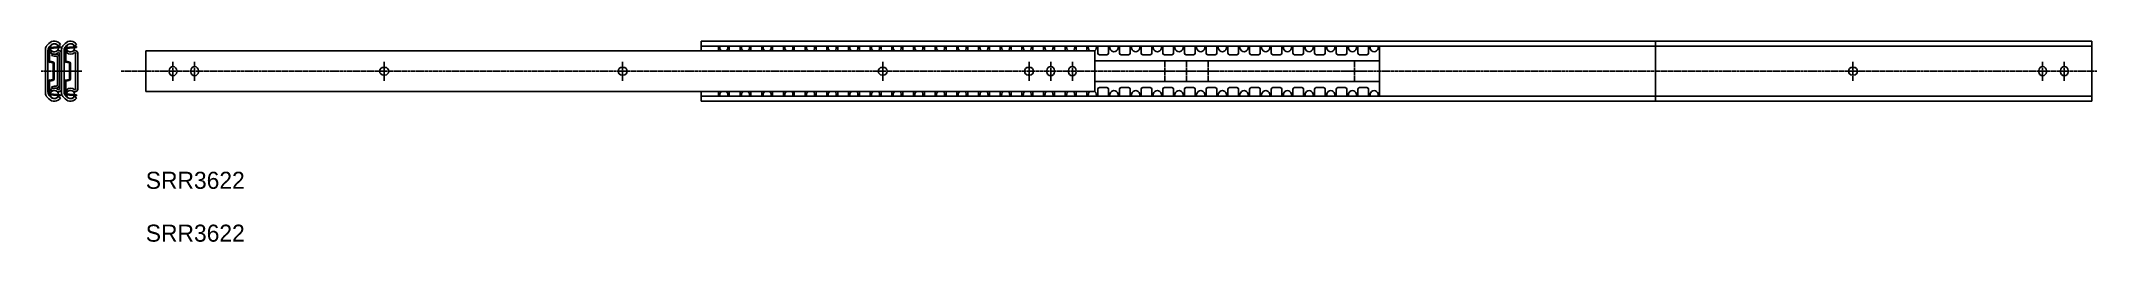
# Model space of a CAD drawing. Extents: x -51 to 1153, y 10 to 128.
import ezdxf

# ---------------------------------------------------------------- set-up
doc = ezdxf.new("R2010")
doc.units = 0
doc.linetypes.add('CENTER', pattern=[2, 1.25, -0.25, 0.25, -0.25])
doc.layers.get('0').update_dxf_attribs({"linetype": 'CONTINUOUS'})
doc.layers.add('CENTER', color=1, linetype='CENTER')

msp = doc.modelspace()

# ---------------------------------------------------------------- linework, layer by layer
at = {"color": 7, "linetype": 'CONTINUOUS'}
for p, q in [((-48.8, 110), (-48.8, 123)), ((-48.8, 110), (-48.8, 123)), ((-48.1, 124.9), (-46.8, 126.3)), ((-47.3, 110), (-47.3, 122.4)), ((-47, 116.1), (-47, 122.9)), ((-46.6, 124.3), (-45.7, 125.2)), ((-46.4, 116.1), (-46.4, 122.9)), ((-46.1, 123.9), (-40.1, 124.5)), ((-46.1, 123.3), (-40, 123.9)), ((-46, 120.9), (-45.1, 121.8)), ((-41.3, 124.8), (-40, 125.7)), ((-40, 124.5), (-40, 123.9)), ((-39.3, 110), (-39.3, 123)), ((-39.3, 110), (-39.3, 123)), ((-38.6, 124.9), (-37.3, 126.3)), ((-37.8, 110), (-37.8, 122.4)), ((-37.5, 116.1), (-37.5, 122.9)), ((-37.1, 124.3), (-36.2, 125.2)), ((-36.9, 116.1), (-36.9, 122.9)), ((-36.6, 123.9), (-30.6, 124.5)), ((-36.6, 123.3), (-30.5, 123.9)), ((-36.5, 120.9), (-35.6, 121.8)), ((-31.8, 124.8), (-30.5, 125.7)), ((-30.5, 124.5), (-30.5, 123.9)), ((10, 122), (566, 122)), ((10, 98), (10, 122)), ((335.5, 127.6), (894.5, 127.6)), ((335.5, 122), (335.5, 127.6)), ((335.5, 124.6), (345.5, 124.6)), ((345.5, 124.6), (732.9, 124.6)), ((345.5, 124.6), (345.5, 122)), ((351.9, 122), (351.9, 124.6)), ((358.2, 122), (358.2, 124.6)), ((364.6, 122), (364.6, 124.6)), ((370.9, 122), (370.9, 124.6)), ((377.3, 122), (377.3, 124.6)), ((383.6, 122), (383.6, 124.6)), ((390, 122), (390, 124.6)), ((396.3, 122), (396.3, 124.6)), ((402.7, 122), (402.7, 124.6)), ((409, 122), (409, 124.6)), ((415.4, 122), (415.4, 124.6)), ((421.7, 122), (421.7, 124.6)), ((428.1, 122), (428.1, 124.6)), ((434.4, 122), (434.4, 124.6)), ((440.8, 122), (440.8, 124.6)), ((447.1, 122), (447.1, 124.6)), ((453.5, 122), (453.5, 124.6)), ((459.8, 122), (459.8, 124.6)), ((466.2, 122), (466.2, 124.6)), ((472.5, 122), (472.5, 124.6)), ((478.9, 122), (478.9, 124.6)), ((485.2, 122), (485.2, 124.6)), ((491.6, 122), (491.6, 124.6)), ((497.9, 122), (497.9, 124.6)), ((504.3, 122), (504.3, 124.6)), ((510.6, 122), (510.6, 124.6)), ((517, 122), (517, 124.6)), ((523.3, 122), (523.3, 124.6)), ((529.7, 122), (529.7, 124.6)), ((536, 122), (536, 124.6)), ((542.4, 122), (542.4, 124.6)), ((548.7, 122), (548.7, 124.6)), ((555.1, 122), (555.1, 124.6)), ((561.4, 122), (561.4, 124.6)), ((566, 122), (566, 98)), ((567.8, 120.6), (567.8, 124.6)), ((574.1, 120.6), (574.1, 124.6)), ((580.5, 120.6), (580.5, 124.6)), ((586.8, 120.6), (586.8, 124.6)), ((593.2, 120.6), (593.2, 124.6)), ((599.5, 120.6), (599.5, 124.6)), ((605.9, 120.6), (605.9, 124.6)), ((612.2, 120.6), (612.2, 124.6)), ((618.6, 120.6), (618.6, 124.6)), ((624.9, 120.6), (624.9, 124.6)), ((631.3, 120.6), (631.3, 124.6)), ((637.6, 120.6), (637.6, 124.6)), ((644, 120.6), (644, 124.6)), ((650.3, 120.6), (650.3, 124.6)), ((656.7, 120.6), (656.7, 124.6)), ((663, 120.6), (663, 124.6)), ((669.4, 120.6), (669.4, 124.6)), ((675.7, 120.6), (675.7, 124.6)), ((682.1, 120.6), (682.1, 124.6)), ((688.4, 120.6), (688.4, 124.6)), ((694.8, 120.6), (694.8, 124.6)), ((701.1, 120.6), (701.1, 124.6)), ((707.5, 120.6), (707.5, 124.6)), ((713.8, 120.6), (713.8, 124.6)), ((720.2, 120.6), (720.2, 124.6)), ((726.5, 120.6), (726.5, 124.6)), ((732.9, 124.6), (732.9, 95.4)), ((732.9, 124.6), (894.5, 124.6)), ((894.5, 127.6), (894.5, 92.4)), ((894.5, 127.6), (1150.2, 127.6)), ((1150.2, 124.6), (894.5, 124.6)), ((1150.2, 127.6), (1150.2, 92.4)), ((-48.8, 110), (-48.8, 97)), ((-48.8, 110), (-48.8, 97)), ((-47.3, 110), (-47.3, 97.6)), ((-46.2, 115.2), (-44.6, 114.9)), ((-46.1, 115.8), (-44.5, 115.5)), ((-45.2, 119.2), (-44.5, 120.2)), ((-44.2, 110), (-44.2, 114.5)), ((-44.2, 110), (-44.2, 105.5)), ((-43.6, 118.8), (-42.5, 118.8)), ((-43.6, 110), (-43.6, 114.5)), ((-43.6, 110), (-43.6, 105.5)), ((-43.5, 120), (-42.4, 120)), ((-41.8, 110), (-41.8, 118.1)), ((-41.8, 110), (-41.8, 101.9)), ((-40.6, 110), (-40.6, 120.2)), ((-40.6, 110), (-40.6, 120.2)), ((-40.6, 113.7), (-40.6, 118.1)), ((-40.6, 110), (-40.6, 113.7)), ((-40.6, 110), (-40.6, 99.8)), ((-40.6, 110), (-40.6, 99.8)), ((-40.6, 110), (-40.6, 106.3)), ((-39.3, 110), (-39.3, 120.2)), ((-39.3, 110), (-39.3, 120.2)), ((-39.3, 110), (-39.3, 120.2)), ((-39.3, 110), (-39.3, 97)), ((-39.3, 110), (-39.3, 97)), ((-39.3, 110), (-39.3, 99.8)), ((-39.3, 110), (-39.3, 99.8)), ((-39.3, 110), (-39.3, 99.8)), ((-37.8, 110), (-37.8, 97.6)), ((-36.7, 115.2), (-35.1, 114.9)), ((-36.6, 115.8), (-35, 115.5)), ((-34.7, 110), (-34.7, 114.5)), ((-34.7, 110), (-34.7, 105.5)), ((-34.1, 110), (-34.1, 114.5)), ((-34.1, 110), (-34.1, 105.5)), ((-31.1, 110), (-31.1, 120.2)), ((-31.1, 110), (-31.1, 120.2)), ((-31.1, 113.7), (-31.1, 118.1)), ((-31.1, 110), (-31.1, 113.7)), ((-31.1, 110), (-31.1, 99.8)), ((-31.1, 110), (-31.1, 99.8)), ((-31.1, 110), (-31.1, 106.3)), ((-29.8, 110), (-29.8, 120.2)), ((-29.8, 110), (-29.8, 99.8)), ((150.1, 112.2), (149.3, 112.2)), ((289.8, 112.2), (289, 112.2)), ((442.2, 112.2), (441.4, 112.2)), ((527.9, 112.2), (527.1, 112.2)), ((732.9, 116), (566, 116)), ((570.9, 119.6), (568.8, 119.6)), ((570.9, 119.6), (573.1, 119.6)), ((583.6, 119.6), (581.5, 119.6)), ((583.6, 119.6), (585.8, 119.6)), ((596.3, 119.6), (594.2, 119.6)), ((596.3, 119.6), (598.5, 119.6)), ((609, 119.6), (606.9, 119.6)), ((609, 119.6), (611.2, 119.6)), ((621.7, 119.6), (619.6, 119.6)), ((621.7, 119.6), (623.9, 119.6)), ((634.4, 119.6), (632.3, 119.6)), ((634.4, 119.6), (636.6, 119.6)), ((647.1, 119.6), (645, 119.6)), ((647.1, 119.6), (649.3, 119.6)), ((659.8, 119.6), (657.7, 119.6)), ((659.8, 119.6), (662, 119.6)), ((672.5, 119.6), (670.4, 119.6)), ((672.5, 119.6), (674.7, 119.6)), ((685.2, 119.6), (683.1, 119.6)), ((685.2, 119.6), (687.4, 119.6)), ((697.9, 119.6), (695.8, 119.6)), ((697.9, 119.6), (700.1, 119.6)), ((710.6, 119.6), (708.5, 119.6)), ((710.6, 119.6), (712.8, 119.6)), ((723.3, 119.6), (721.2, 119.6)), ((725.5, 119.6), (723.3, 119.6)), ((1010.7, 112.2), (1009.9, 112.2)), ((-47, 103.9), (-47, 97.1)), ((-46.4, 103.9), (-46.4, 97.1)), ((-46.2, 104.8), (-44.6, 105.1)), ((-46.1, 104.2), (-44.5, 104.5)), ((-46.1, 96.7), (-40, 96.1)), ((-46, 99.1), (-45.1, 98.2)), ((-45.2, 100.8), (-44.5, 99.8)), ((-43.6, 101.2), (-42.5, 101.2)), ((-43.5, 100), (-42.4, 100)), ((-40.6, 106.3), (-40.6, 101.9)), ((-37.5, 103.9), (-37.5, 97.1)), ((-36.9, 103.9), (-36.9, 97.1)), ((-36.7, 104.8), (-35.1, 105.1)), ((-36.6, 104.2), (-35, 104.5)), ((-36.6, 96.7), (-30.5, 96.1)), ((-36.5, 99.1), (-35.6, 98.2)), ((-31.1, 106.3), (-31.1, 101.9)), ((566, 98), (10, 98)), ((149.3, 107.8), (150.1, 107.8)), ((289, 107.8), (289.8, 107.8)), ((335.5, 92.4), (335.5, 98)), ((345.5, 98), (345.5, 95.4)), ((351.9, 98), (351.9, 95.4)), ((358.2, 98), (358.2, 95.4)), ((364.6, 98), (364.6, 95.4)), ((370.9, 98), (370.9, 95.4)), ((377.3, 98), (377.3, 95.4)), ((383.6, 98), (383.6, 95.4)), ((390, 98), (390, 95.4)), ((396.3, 98), (396.3, 95.4)), ((402.7, 98), (402.7, 95.4)), ((409, 98), (409, 95.4)), ((415.4, 98), (415.4, 95.4)), ((421.7, 98), (421.7, 95.4)), ((428.1, 98), (428.1, 95.4)), ((434.4, 98), (434.4, 95.4)), ((440.8, 98), (440.8, 95.4)), ((441.4, 107.8), (442.2, 107.8)), ((447.1, 98), (447.1, 95.4)), ((453.5, 98), (453.5, 95.4)), ((459.8, 98), (459.8, 95.4)), ((466.2, 98), (466.2, 95.4)), ((472.5, 98), (472.5, 95.4)), ((478.9, 98), (478.9, 95.4)), ((485.2, 98), (485.2, 95.4)), ((491.6, 98), (491.6, 95.4)), ((497.9, 98), (497.9, 95.4)), ((504.3, 98), (504.3, 95.4)), ((510.6, 98), (510.6, 95.4)), ((517, 98), (517, 95.4)), ((523.3, 98), (523.3, 95.4)), ((527.1, 107.8), (527.9, 107.8)), ((529.7, 98), (529.7, 95.4)), ((536, 98), (536, 95.4)), ((542.4, 98), (542.4, 95.4)), ((548.7, 98), (548.7, 95.4)), ((555.1, 98), (555.1, 95.4)), ((561.4, 98), (561.4, 95.4)), ((732.9, 104), (566, 104)), ((567.8, 99.4), (567.8, 95.4)), ((568.8, 100.4), (570.9, 100.4)), ((573.1, 100.4), (570.9, 100.4)), ((574.1, 99.4), (574.1, 95.4)), ((580.5, 99.4), (580.5, 95.4)), ((581.5, 100.4), (583.6, 100.4)), ((585.8, 100.4), (583.6, 100.4)), ((586.8, 99.4), (586.8, 95.4)), ((593.2, 99.4), (593.2, 95.4)), ((594.2, 100.4), (596.3, 100.4)), ((598.5, 100.4), (596.3, 100.4)), ((599.5, 99.4), (599.5, 95.4)), ((605.9, 99.4), (605.9, 95.4)), ((606.9, 100.4), (609, 100.4)), ((611.2, 100.4), (609, 100.4)), ((612.2, 99.4), (612.2, 95.4)), ((618.6, 99.4), (618.6, 95.4)), ((619.6, 100.4), (621.7, 100.4)), ((623.9, 100.4), (621.7, 100.4)), ((624.9, 99.4), (624.9, 95.4)), ((631.3, 99.4), (631.3, 95.4)), ((632.3, 100.4), (634.4, 100.4)), ((636.6, 100.4), (634.4, 100.4)), ((637.6, 99.4), (637.6, 95.4)), ((644, 99.4), (644, 95.4)), ((645, 100.4), (647.1, 100.4)), ((649.3, 100.4), (647.1, 100.4)), ((650.3, 99.4), (650.3, 95.4)), ((656.7, 99.4), (656.7, 95.4)), ((657.7, 100.4), (659.8, 100.4)), ((662, 100.4), (659.8, 100.4)), ((663, 99.4), (663, 95.4)), ((669.4, 99.4), (669.4, 95.4)), ((670.4, 100.4), (672.5, 100.4)), ((674.7, 100.4), (672.5, 100.4)), ((675.7, 99.4), (675.7, 95.4)), ((682.1, 99.4), (682.1, 95.4)), ((683.1, 100.4), (685.2, 100.4)), ((687.4, 100.4), (685.2, 100.4)), ((688.4, 99.4), (688.4, 95.4)), ((694.8, 99.4), (694.8, 95.4)), ((695.8, 100.4), (697.9, 100.4)), ((700.1, 100.4), (697.9, 100.4)), ((701.1, 99.4), (701.1, 95.4)), ((707.5, 99.4), (707.5, 95.4)), ((708.5, 100.4), (710.6, 100.4)), ((712.8, 100.4), (710.6, 100.4)), ((713.8, 99.4), (713.8, 95.4)), ((720.2, 99.4), (720.2, 95.4)), ((721.2, 100.4), (723.3, 100.4)), ((723.3, 100.4), (725.5, 100.4)), ((726.5, 99.4), (726.5, 95.4)), ((-48.1, 95.1), (-46.8, 93.7)), ((-46.6, 95.7), (-45.7, 94.8)), ((-46.1, 96.1), (-40.1, 95.5)), ((-41.3, 95.2), (-40, 94.3)), ((-40, 95.5), (-40, 96.1)), ((-38.6, 95.1), (-37.3, 93.7)), ((-37.1, 95.7), (-36.2, 94.8)), ((-36.6, 96.1), (-30.6, 95.5)), ((-31.8, 95.2), (-30.5, 94.3)), ((-30.5, 95.5), (-30.5, 96.1)), ((335.5, 95.4), (345.5, 95.4)), ((894.5, 92.4), (335.5, 92.4)), ((345.5, 95.4), (732.9, 95.4)), ((732.9, 95.4), (894.5, 95.4)), ((894.5, 95.4), (1150.2, 95.4)), ((1150.2, 92.4), (894.5, 92.4))]:
    msp.add_line(p, q, dxfattribs=at)
for centre in [(-43.6, 123.7), (-34.1, 123.7), (-43.6, 96.3), (-34.1, 96.3)]:
    msp.add_circle(centre, 2.38, dxfattribs=at)
for centre, radius, start, end in [((-46, 123), 2.79, 137.2011, 179.9998), ((-44.5, 122.4), 2.79, 137.1971, 180.0034), ((-46, 122.9), 1, 95.3513, 179.9995), ((-43.6, 123.3), 4.32, 33.0728, 137.199), ((-46, 122.9), 0.4, 95.3581, 179.9987), ((-43.6, 123.7), 3.68, 229.5011, 310.9179), ((-43.6, 123.3), 2.8, 31.6508, 137.2018), ((-43.6, 123.7), 2.41, 233.9298, 319.4914), ((-41.3, 120.2), 2, 0, 104.1126), ((-41.3, 120.2), 0.73, 0.0093, 82.8914), ((-36.5, 123), 2.79, 137.2012, 179.9998), ((-35, 122.4), 2.79, 137.1964, 180.0047), ((-36.5, 122.9), 1, 95.3513, 179.9995), ((-34.1, 123.3), 4.32, 33.0721, 137.1988), ((-36.5, 122.9), 0.4, 95.3574, 179.9987), ((-34.1, 123.7), 3.68, 229.5022, 310.9179), ((-34.1, 123.3), 2.8, 31.6497, 137.2015), ((-34.1, 123.7), 2.41, 233.9299, 319.4979), ((-31.8, 120.2), 2, 0, 104.1079), ((-31.8, 120.2), 0.73, 0.0148, 82.8959), ((348.7, 123.8), 2.38, 159.0752, 229.1393), ((348.7, 123.8), 2.38, 310.8607, 20.9248), ((361.4, 123.8), 2.38, 159.0752, 229.1393), ((361.4, 123.8), 2.38, 310.8607, 20.9248), ((374.1, 123.8), 2.38, 159.0752, 229.1393), ((374.1, 123.8), 2.38, 310.8607, 20.9248), ((386.8, 123.8), 2.38, 159.0752, 229.1393), ((386.8, 123.8), 2.38, 310.8607, 20.9248), ((399.5, 123.8), 2.38, 159.0752, 229.1393), ((399.5, 123.8), 2.38, 310.8607, 20.9248), ((412.2, 123.8), 2.38, 159.0752, 229.1393), ((412.2, 123.8), 2.38, 310.8607, 20.9248), ((424.9, 123.8), 2.38, 159.0752, 229.1393), ((424.9, 123.8), 2.38, 310.8607, 20.9248), ((437.6, 123.8), 2.38, 159.0752, 229.1393), ((437.6, 123.8), 2.38, 310.8607, 20.9248), ((450.3, 123.8), 2.38, 159.0752, 229.1393), ((450.3, 123.8), 2.38, 310.8607, 20.9248), ((463, 123.8), 2.38, 159.0752, 229.1393), ((463, 123.8), 2.38, 310.8607, 20.9248), ((475.7, 123.8), 2.38, 159.0752, 229.1393), ((475.7, 123.8), 2.38, 310.8607, 20.9248), ((488.4, 123.8), 2.38, 159.0752, 229.1393), ((488.4, 123.8), 2.38, 310.8607, 20.9248), ((501.1, 123.8), 2.38, 159.0752, 229.1393), ((501.1, 123.8), 2.38, 310.8607, 20.9248), ((513.8, 123.8), 2.38, 159.0752, 229.1393), ((513.8, 123.8), 2.38, 310.8607, 20.9248), ((526.5, 123.8), 2.38, 159.0752, 229.1393), ((526.5, 123.8), 2.38, 310.8607, 20.9248), ((539.2, 123.8), 2.38, 159.0752, 229.1393), ((539.2, 123.8), 2.38, 310.8607, 20.9248), ((551.9, 123.8), 2.38, 159.0752, 229.1393), ((551.9, 123.8), 2.38, 310.8607, 20.9248), ((564.6, 123.8), 2.38, 159.0752, 229.1393), ((564.6, 123.8), 2.38, 310.8607, 20.9248), ((568.8, 120.6), 1, 180, 270), ((573.1, 120.6), 1, 270, 0), ((577.3, 123.8), 2.38, 159.0752, 20.9248), ((581.5, 120.6), 1, 180, 270), ((585.8, 120.6), 1, 270, 0), ((590, 123.8), 2.38, 159.0752, 20.9248), ((594.2, 120.6), 1, 180, 270), ((598.5, 120.6), 1, 270, 0), ((602.7, 123.8), 2.38, 159.0752, 20.9248), ((606.9, 120.6), 1, 180, 270), ((611.2, 120.6), 1, 270, 0), ((615.4, 123.8), 2.38, 159.0752, 20.9248), ((619.6, 120.6), 1, 180, 270), ((623.9, 120.6), 1, 270, 0), ((628.1, 123.8), 2.38, 159.0752, 20.9248), ((632.3, 120.6), 1, 180, 270), ((636.6, 120.6), 1, 270, 0), ((640.8, 123.8), 2.38, 159.0752, 20.9248), ((645, 120.6), 1, 180, 270), ((649.3, 120.6), 1, 270, 0), ((653.5, 123.8), 2.38, 159.0752, 20.9248), ((657.7, 120.6), 1, 180, 270), ((662, 120.6), 1, 270, 0), ((666.2, 123.8), 2.38, 159.0752, 20.9248), ((670.4, 120.6), 1, 180, 270), ((674.7, 120.6), 1, 270, 0), ((678.9, 123.8), 2.38, 159.0752, 20.9248), ((683.1, 120.6), 1, 180, 270), ((687.4, 120.6), 1, 270, 0), ((691.6, 123.8), 2.38, 159.0752, 20.9248), ((695.8, 120.6), 1, 180, 270), ((700.1, 120.6), 1, 270, 0), ((704.3, 123.8), 2.38, 159.0752, 20.9248), ((708.5, 120.6), 1, 180, 270), ((712.8, 120.6), 1, 270, 0), ((717, 123.8), 2.38, 159.0752, 20.9248), ((721.2, 120.6), 1, 180, 270), ((725.5, 120.6), 1, 270, 0), ((729.7, 123.8), 2.38, 159.0752, 20.9248), ((-46, 116.1), 1, 180, 261.8742), ((-46, 116.1), 0.4, 179.9987, 261.8919), ((-43.4, 123.7), 4.9, 249.0227, 267.7341), ((-44.6, 114.5), 0.4, 0.0013, 81.8926), ((-43.4, 123.7), 3.7, 252.1337, 267.7341), ((-44.6, 114.5), 1, 0, 81.8735), ((-42.5, 118.1), 0.7, 359.9842, 87.7396), ((-42.5, 118.1), 1.9, 0, 87.7343), ((-36.5, 116.1), 1, 180, 261.874), ((-36.5, 116.1), 0.4, 179.9987, 261.8926), ((-35.1, 114.5), 0.4, 0.0013, 81.893), ((-35.1, 114.5), 1, 0, 81.8732), ((25.9, 110.4), 2.25, 0, 180), ((25.9, 109.6), 2.25, 180, 0), ((38.6, 110.4), 2.25, 0, 180), ((38.6, 109.6), 2.25, 180, 0), ((149.3, 110), 2.25, 90, 270), ((150.1, 110), 2.25, 270, 90), ((289, 110), 2.25, 90, 270), ((289.8, 110), 2.25, 270, 90), ((441.4, 110), 2.25, 90, 270), ((442.2, 110), 2.25, 270, 90), ((527.1, 110), 2.25, 90, 270), ((527.9, 110), 2.25, 270, 90), ((540.2, 110.4), 2.25, 0, 180), ((540.2, 109.6), 2.25, 180, 0), ((552.9, 110.4), 2.25, 0, 180), ((552.9, 109.6), 2.25, 180, 0), ((1009.9, 110), 2.25, 90, 270), ((1010.7, 110), 2.25, 270, 90), ((1121.4, 110.4), 2.25, 0, 180), ((1121.4, 109.6), 2.25, 180, 0), ((1134.1, 110.4), 2.25, 0, 180), ((1134.1, 109.6), 2.25, 180, 0), ((-46, 97), 2.79, 180, 222.8005), ((-44.5, 97.6), 2.79, 180, 222.8007), ((-46, 103.9), 1, 98.1263, 179.9995), ((-46, 97.1), 1, 180, 264.6492), ((-46, 103.9), 0.4, 98.1049, 179.9987), ((-46, 97.1), 0.4, 179.9987, 264.6404), ((-43.6, 96.3), 3.68, 49.0811, 130.4993), ((-43.4, 96.3), 4.9, 92.2659, 110.9768), ((-43.6, 96.3), 2.41, 40.5068, 126.0686), ((-44.6, 105.5), 0.4, 278.1056, 0.0013), ((-44.6, 105.5), 1, 278.1265, 0.0005), ((-43.4, 96.3), 3.7, 92.2659, 107.8664), ((-42.5, 101.9), 0.7, 272.2681, 359.9995), ((-42.5, 101.9), 1.9, 272.2682, 0.0003), ((-41.3, 99.8), 2, 255.8877, 0.0003), ((-41.3, 99.8), 0.73, 277.1137, 359.9886), ((-36.5, 97), 2.79, 180, 222.8005), ((-35, 97.6), 2.79, 180, 222.8006), ((-36.5, 103.9), 1, 98.126, 179.9995), ((-36.5, 97.1), 1, 180, 264.6491), ((-36.5, 103.9), 0.4, 98.1052, 179.9987), ((-36.5, 97.1), 0.4, 179.9987, 264.6401), ((-34.1, 96.3), 3.68, 49.0811, 130.4979), ((-34.1, 96.3), 2.41, 40.5045, 126.0686), ((-35.1, 105.5), 0.4, 278.1054, 0.0013), ((-35.1, 105.5), 1, 278.1263, 0.0005), ((-31.8, 99.8), 2, 255.8897, 0.0003), ((-31.8, 99.8), 0.73, 277.1083, 0.0007), ((348.7, 96.2), 2.38, 130.8607, 200.9248), ((348.7, 96.2), 2.38, 339.0752, 49.1393), ((361.4, 96.2), 2.38, 130.8607, 200.9248), ((361.4, 96.2), 2.38, 339.0752, 49.1393), ((374.1, 96.2), 2.38, 130.8607, 200.9248), ((374.1, 96.2), 2.38, 339.0752, 49.1393), ((386.8, 96.2), 2.38, 130.8607, 200.9248), ((386.8, 96.2), 2.38, 339.0752, 49.1393), ((399.5, 96.2), 2.38, 130.8607, 200.9248), ((399.5, 96.2), 2.38, 339.0752, 49.1393), ((412.2, 96.2), 2.38, 130.8607, 200.9248), ((412.2, 96.2), 2.38, 339.0752, 49.1393), ((424.9, 96.2), 2.38, 130.8607, 200.9248), ((424.9, 96.2), 2.38, 339.0752, 49.1393), ((437.6, 96.2), 2.38, 130.8607, 200.9248), ((437.6, 96.2), 2.38, 339.0752, 49.1393), ((450.3, 96.2), 2.38, 130.8607, 200.9248), ((450.3, 96.2), 2.38, 339.0752, 49.1393), ((463, 96.2), 2.38, 130.8607, 200.9248), ((463, 96.2), 2.38, 339.0752, 49.1393), ((475.7, 96.2), 2.38, 130.8607, 200.9248), ((475.7, 96.2), 2.38, 339.0752, 49.1393), ((488.4, 96.2), 2.38, 130.8607, 200.9248), ((488.4, 96.2), 2.38, 339.0752, 49.1393), ((501.1, 96.2), 2.38, 130.8607, 200.9248), ((501.1, 96.2), 2.38, 339.0752, 49.1393), ((513.8, 96.2), 2.38, 130.8607, 200.9248), ((513.8, 96.2), 2.38, 339.0752, 49.1393), ((526.5, 96.2), 2.38, 130.8607, 200.9248), ((526.5, 96.2), 2.38, 339.0752, 49.1393), ((539.2, 96.2), 2.38, 130.8607, 200.9248), ((539.2, 96.2), 2.38, 339.0752, 49.1393), ((551.9, 96.2), 2.38, 130.8607, 200.9248), ((551.9, 96.2), 2.38, 339.0752, 49.1393), ((564.6, 96.2), 2.38, 130.8607, 200.9248), ((564.6, 96.2), 2.38, 339.0752, 49.1393), ((568.8, 99.4), 1, 90, 180), ((573.1, 99.4), 1, 0, 90), ((577.3, 96.2), 2.38, 339.0752, 200.9248), ((581.5, 99.4), 1, 90, 180), ((585.8, 99.4), 1, 0, 90), ((590, 96.2), 2.38, 339.0752, 200.9248), ((594.2, 99.4), 1, 90, 180), ((598.5, 99.4), 1, 0, 90), ((602.7, 96.2), 2.38, 339.0752, 200.9248), ((606.9, 99.4), 1, 90, 180), ((611.2, 99.4), 1, 0, 90), ((615.4, 96.2), 2.38, 339.0752, 200.9248), ((619.6, 99.4), 1, 90, 180), ((623.9, 99.4), 1, 0, 90), ((628.1, 96.2), 2.38, 339.0752, 200.9248), ((632.3, 99.4), 1, 90, 180), ((636.6, 99.4), 1, 0, 90), ((640.8, 96.2), 2.38, 339.0752, 200.9248), ((645, 99.4), 1, 90, 180), ((649.3, 99.4), 1, 0, 90), ((653.5, 96.2), 2.38, 339.0752, 200.9248), ((657.7, 99.4), 1, 90, 180), ((662, 99.4), 1, 0, 90), ((666.2, 96.2), 2.38, 339.0752, 200.9248), ((670.4, 99.4), 1, 90, 180), ((674.7, 99.4), 1, 0, 90), ((678.9, 96.2), 2.38, 339.0752, 200.9248), ((683.1, 99.4), 1, 90, 180), ((687.4, 99.4), 1, 0, 90), ((691.6, 96.2), 2.38, 339.0752, 200.9248), ((695.8, 99.4), 1, 90, 180), ((700.1, 99.4), 1, 0, 90), ((704.3, 96.2), 2.38, 339.0752, 200.9248), ((708.5, 99.4), 1, 90, 180), ((712.8, 99.4), 1, 0, 90), ((717, 96.2), 2.38, 339.0752, 200.9248), ((721.2, 99.4), 1, 90, 180), ((725.5, 99.4), 1, 0, 90), ((729.7, 96.2), 2.38, 339.0752, 200.9248), ((-43.6, 96.7), 4.32, 222.8006, 326.9272), ((-43.6, 96.7), 2.8, 222.7996, 328.3507), ((-34.1, 96.7), 4.32, 222.8007, 326.9282), ((-34.1, 96.7), 2.8, 222.7998, 328.3522)]:
    msp.add_arc(centre, radius, start, end, dxfattribs=at)
at = {"layer": 'CENTER', "color": 1, "linetype": 'CENTER'}
for p, q in [((-51.3, 110), (-27.3, 110)), ((1153.2, 110), (-4.4, 110)), ((25.9, 104.3), (25.9, 115.6)), ((38.6, 104.3), (38.6, 115.6)), ((149.7, 104.3), (149.7, 115.6)), ((289.4, 104.3), (289.4, 115.6)), ((441.8, 104.3), (441.8, 115.6)), ((527.5, 104.3), (527.5, 115.6)), ((540.2, 104.3), (540.2, 115.6)), ((552.9, 104.3), (552.9, 115.6)), ((612.8, 110), (601.5, 110)), ((607.1, 104.3), (607.1, 115.6)), ((625.5, 110), (614.1, 110)), ((619.8, 104.3), (619.8, 115.6)), ((626.9, 110), (638.1, 110)), ((632.5, 104.3), (632.5, 115.6)), ((712.5, 110), (723.9, 110)), ((718.2, 104.3), (718.2, 115.6)), ((1010.3, 104.3), (1010.3, 115.6)), ((1121.4, 104.3), (1121.4, 115.6)), ((1134.1, 104.3), (1134.1, 115.6))]:
    msp.add_line(p, q, dxfattribs=at)

# ---------------------------------------------------------------- texts
at = {"color": 7, "linetype": 'CONTINUOUS'}
for p in [(10, 41), (10, 10)]:
    msp.add_text('SRR3622', height=10, dxfattribs=at).set_placement(p)

doc.saveas('drawing.dxf')
